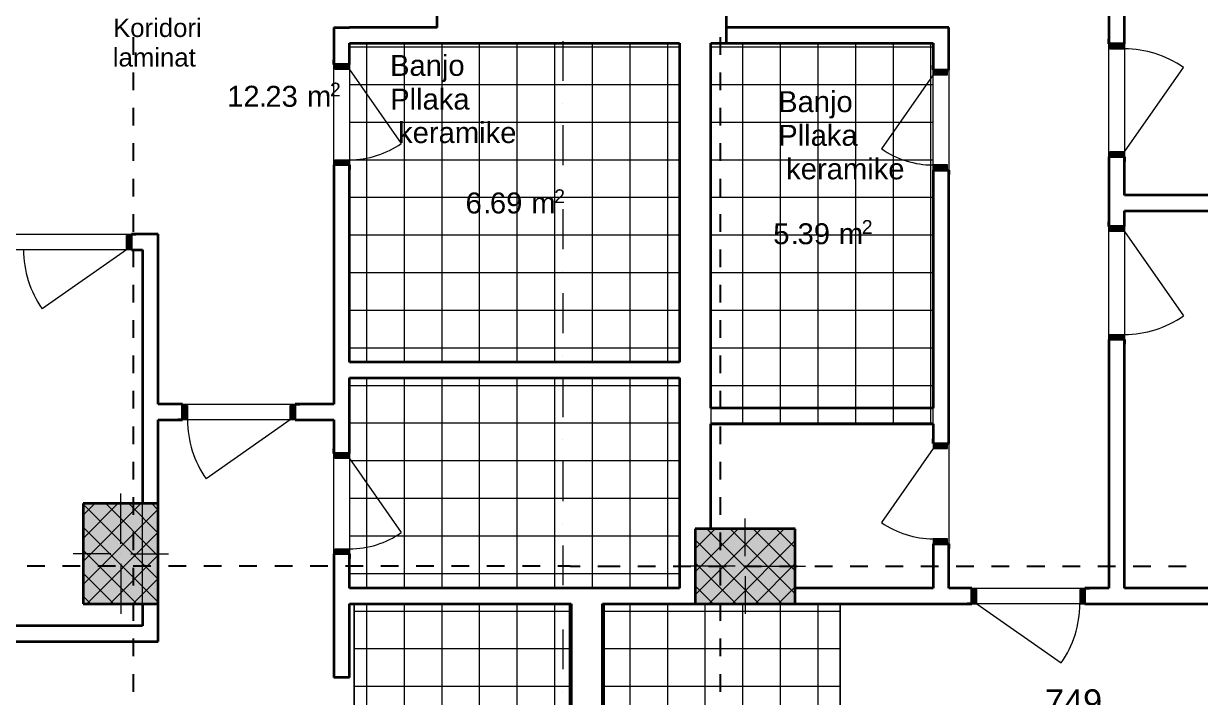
# Model space of a CAD drawing. Header units: centimetres. Extents: x -1402 to 3082, y -180 to 3169.
# Drawn here: x 811 to 1750, y 816 to 1354 of the extents above; entities that cross this region are included whole.
import ezdxf

# ---------------------------------------------------------------- set-up
doc = ezdxf.new("R2010")
doc.units = ezdxf.units.CM
for name, color, linetype, true_color in [('PDF_Annotation - Text', 7, 'Continuous', 0xa80f02), ('PDF_Geometry', 7, 'Continuous', 0x999999), ('PDF_Marker - Section', 7, 'Continuous', 0x80c2ff), ('PDF_Structural - Shear', 7, 'Continuous', 0xdf0000), ('PDF_Text', 7, 'Continuous', 0xa80f02)]:
    doc.layers.add(name, color=color, linetype=linetype, true_color=true_color)
doc.layers.add('PDF_Dimensioning - General', color=7, linetype='Continuous')
doc.layers.add('PDF_Structural - Bearing', color=7, linetype='Continuous')
doc.styles.add('PDF Arial', font='arial.ttf')

msp = doc.modelspace()

# ---------------------------------------------------------------- linework, layer by layer
at = {"layer": 'PDF_Geometry', "color": 7, "lineweight": 13}
for points in [[(1140.74, 1350.98), (1140.74, 1528.87)], [(1371.49, 1516.86), (1371.49, 1350.98)], [(1676.65, 903.57), (1676.65, 1516.86)], [(1689.15, 1516.86), (1689.15, 1217.22)], [(1058.2, 1350.98), (1140.74, 1350.98)], [(1058.2, 1050.46), (1058.2, 1350.98)], [(1371.49, 1350.98), (1549.08, 1350.98)], [(1549.08, 1350.98), (1549.08, 903.57)], [(1070.7, 1338.47), (1070.7, 1084.01)], [(1140.74, 1338.47), (1070.7, 1338.47)], [(1333.98, 1338.47), (1140.74, 1338.47)], [(1333.98, 1084.01), (1333.98, 1338.47)], [(1358.99, 1338.47), (1358.99, 1034.89)], [(1536.57, 1338.47), (1358.99, 1338.47)], [(1536.57, 1034.89), (1536.57, 1338.47)], [(1689.15, 1217.22), (2171.92, 1217.22)], [(2171.92, 1204.71), (1689.15, 1204.71)], [(1689.15, 1204.71), (1689.15, 903.57)], [(772.68, 1186.21), (905.62, 1186.21)], [(905.62, 1186.21), (918.13, 1186.21)], [(918.13, 1186.21), (918.13, 1050.46)], [(905.62, 1173.7), (470.03, 1173.7)], [(905.62, 873.56), (905.62, 1173.7)], [(1070.7, 1084.01), (1333.98, 1084.01)], [(1333.98, 1071.51), (1070.7, 1071.51)], [(1070.7, 1071.51), (1070.7, 903.57)], [(1333.98, 903.57), (1333.98, 1071.51)], [(918.13, 1050.46), (1058.2, 1050.46)], [(918.13, 1037.96), (918.13, 861.05)], [(1058.2, 1037.96), (918.13, 1037.96)], [(1058.2, 832.4), (1058.2, 1037.96)], [(1358.99, 1034.89), (1536.57, 1034.89)], [(1070.7, 903.57), (1260, 903.57)], [(1260, 903.57), (1333.98, 903.57)], [(1549.08, 903.57), (1676.65, 903.57)], [(1689.15, 903.57), (2171.92, 903.57)], [(1070.7, 891.06), (1070.7, 832.4)], [(1074.53, 891.06), (1070.7, 891.06)], [(1074.53, 891.06), (1074.53, 441.15)], [(1246.29, 891.06), (1074.53, 891.06)], [(1074.53, 441.15), (1074.53, 891.06)], [(1246.29, 441.15), (1246.29, 891.06)], [(1246.29, 891.06), (1246.29, 441.15)], [(1247.49, 891.06), (1246.29, 891.06)], [(1247.49, 440.86), (1247.49, 891.06)], [(1273.83, 891.06), (1272.5, 891.06)], [(1272.5, 891.06), (1272.5, 440.86)], [(1273.83, 891.06), (1273.83, 441.15)], [(1462.35, 891.06), (1273.83, 891.06)], [(1273.83, 441.15), (1273.83, 891.06)], [(1462.35, 441.15), (1462.35, 891.06)], [(1462.35, 891.06), (1462.35, 441.15)], [(2021.93, 891.06), (1462.35, 891.06)], [(470.03, 873.56), (905.62, 873.56)], [(918.13, 861.05), (319.96, 861.05)], [(1070.7, 832.4), (1058.2, 832.4)]]:
    msp.add_lwpolyline(points, dxfattribs=at)
at = {"layer": 'PDF_Geometry', "lineweight": 13}
for points in [[(1070.7, 1335.6), (1333.98, 1335.6)], [(1084.54, 1084.01), (1084.54, 1338.47)], [(1114.56, 1084.01), (1114.56, 1338.47)], [(1144.57, 1084.01), (1144.57, 1338.47)], [(1174.59, 1084.01), (1174.59, 1338.47)], [(1204.6, 1084.01), (1204.6, 1338.47)], [(1234.62, 1084.01), (1234.62, 1338.47)], [(1264.63, 1084.01), (1264.63, 1338.47)], [(1294.65, 1084.01), (1294.65, 1338.47)], [(1324.66, 1084.01), (1324.66, 1338.47)], [(1358.99, 1335.6), (1536.57, 1335.6)], [(1384.69, 1034.89), (1384.69, 1338.47)], [(1414.7, 1034.89), (1414.7, 1338.47)], [(1444.72, 1034.89), (1444.72, 1338.47)], [(1474.73, 1034.89), (1474.73, 1338.47)], [(1504.75, 1034.89), (1504.75, 1338.47)], [(1534.76, 1034.89), (1534.76, 1338.47)], [(1070.7, 1305.58), (1333.98, 1305.58)], [(1358.99, 1305.58), (1536.57, 1305.58)], [(1070.7, 1275.57), (1333.98, 1275.57)], [(1358.99, 1275.57), (1536.57, 1275.57)], [(1070.7, 1245.56), (1333.98, 1245.56)], [(1358.99, 1245.56), (1536.57, 1245.56)], [(1070.7, 1215.54), (1333.98, 1215.54)], [(1358.99, 1215.54), (1536.57, 1215.54)], [(1070.7, 1185.53), (1333.98, 1185.53)], [(1358.99, 1185.53), (1536.57, 1185.53)], [(1070.7, 1155.51), (1333.98, 1155.51)], [(1358.99, 1155.51), (1536.57, 1155.51)], [(1070.7, 1125.5), (1333.98, 1125.5)], [(1358.99, 1125.5), (1536.57, 1125.5)], [(1070.7, 1095.48), (1333.98, 1095.48)], [(1358.99, 1095.48), (1536.57, 1095.48)], [(1084.54, 903.57), (1084.54, 1071.51)], [(1114.56, 903.57), (1114.56, 1071.51)], [(1144.57, 903.57), (1144.57, 1071.51)], [(1174.59, 903.57), (1174.59, 1071.51)], [(1204.6, 903.57), (1204.6, 1071.51)], [(1234.62, 903.57), (1234.62, 1071.51)], [(1264.63, 903.57), (1264.63, 1071.51)], [(1294.65, 903.57), (1294.65, 1071.51)], [(1324.66, 903.57), (1324.66, 1071.51)], [(1070.7, 1065.47), (1333.98, 1065.47)], [(1358.99, 1065.47), (1536.57, 1065.47)], [(1070.7, 1035.45), (1333.98, 1035.45)], [(1358.99, 1035.45), (1536.57, 1035.45)], [(1070.7, 1005.44), (1333.98, 1005.44)], [(1070.7, 975.43), (1333.98, 975.43)], [(1070.7, 945.41), (1333.98, 945.41)], [(1070.7, 915.4), (1333.98, 915.4)], [(1074.53, 885.38), (1246.29, 885.38)], [(1084.54, 441.15), (1084.54, 891.06)], [(1114.56, 441.15), (1114.56, 891.06)], [(1144.57, 441.15), (1144.57, 891.06)], [(1174.59, 441.15), (1174.59, 891.06)], [(1204.6, 441.15), (1204.6, 891.06)], [(1234.62, 441.15), (1234.62, 891.06)], [(1273.83, 885.38), (1462.35, 885.38)], [(1294.65, 441.15), (1294.65, 891.06)], [(1324.66, 441.15), (1324.66, 891.06)], [(1354.67, 441.15), (1354.67, 891.06)], [(1384.69, 441.15), (1384.69, 891.06)], [(1414.7, 441.15), (1414.7, 891.06)], [(1444.72, 441.15), (1444.72, 891.06)], [(1074.53, 855.37), (1246.29, 855.37)], [(1273.83, 855.37), (1462.35, 855.37)], [(1074.53, 825.35), (1246.29, 825.35)], [(1273.83, 825.35), (1462.35, 825.35)]]:
    msp.add_lwpolyline(points, dxfattribs=at)
at = {"layer": 'PDF_Marker - Section', "lineweight": 18}
for points in [[(1240.87, 1340.15), (1240.87, 1308.38)], [(1240.87, 1290.74), (1240.87, 1290.74)], [(1240.87, 1273.09), (1240.87, 1241.32)], [(1240.87, 1223.67), (1240.87, 1223.67)], [(1240.87, 1206.03), (1240.87, 1174.26)], [(1240.87, 1156.62), (1240.87, 1156.62)], [(1240.87, 1138.97), (1240.87, 1107.21)], [(1240.87, 1089.56), (1240.87, 1089.56)], [(1240.87, 1071.91), (1240.87, 1040.14)], [(1240.87, 1022.49), (1240.87, 1022.49)], [(1240.87, 1004.85), (1240.87, 973.08)], [(1240.87, 955.44), (1240.87, 955.44)], [(1240.87, 937.79), (1240.87, 906.03)], [(1240.87, 888.38), (1240.87, 888.38)], [(1240.87, 870.73), (1240.87, 838.96)], [(1240.87, 821.32), (1240.87, 821.32)]]:
    msp.add_lwpolyline(points, dxfattribs=at)
at = {"layer": 'PDF_Structural - Bearing', "lineweight": 35}
for points in [[(1676.65, 1516.86), (1676.65, 1337.99)], [(1689.15, 1337.99), (1689.15, 1516.86)], [(1371.49, 1338.47), (1371.49, 1377.24)], [(1140.74, 1350.98), (1140.74, 1363.49)], [(1058.2, 1350.98), (1058.2, 1321.5)], [(1058.2, 1350.98), (1070.7, 1350.98)], [(1140.74, 1350.98), (1070.7, 1350.98)], [(1536.57, 1350.98), (1371.49, 1350.98)], [(1371.49, 1338.47), (1371.49, 1350.98)], [(1549.08, 1350.98), (1536.57, 1350.98)], [(1549.08, 1317.38), (1549.08, 1350.98)], [(1070.7, 1321.5), (1070.7, 1338.47)], [(1070.7, 1338.47), (1140.74, 1338.47)], [(1140.74, 1338.47), (1333.98, 1338.47)], [(1333.98, 1338.47), (1333.98, 1084.01)], [(1358.99, 1338.47), (1371.49, 1338.47)], [(1358.99, 1047.39), (1358.99, 1338.47)], [(1371.49, 1338.47), (1536.57, 1338.47)], [(1536.57, 1338.47), (1536.57, 1317.38)], [(1676.65, 1337.99), (1676.65, 1341.7)], [(1676.65, 1337.99), (1676.65, 1341.7)], [(1676.65, 1337.99), (1676.65, 1341.7)], [(1677.64, 1337.99), (1676.65, 1337.99)], [(1677.64, 1337.99), (1676.65, 1337.99)], [(1677.64, 1337.99), (1676.65, 1337.99)], [(1689.15, 1337.99), (1677.64, 1337.99)], [(1689.15, 1337.99), (1677.64, 1337.99)], [(1689.15, 1337.99), (1677.64, 1337.99)], [(1689.15, 1337.99), (1689.15, 1341.7)], [(1689.15, 1337.99), (1689.15, 1341.7)], [(1689.15, 1337.99), (1689.15, 1341.7)], [(1058.2, 1321.5), (1058.2, 1325.21)], [(1058.2, 1321.5), (1058.2, 1325.21)], [(1058.2, 1321.5), (1058.2, 1325.21)], [(1070.7, 1321.5), (1070.7, 1325.21)], [(1070.7, 1321.5), (1070.7, 1325.21)], [(1070.7, 1321.5), (1070.7, 1325.21)], [(1059.2, 1321.5), (1058.2, 1321.5)], [(1059.2, 1321.5), (1058.2, 1321.5)], [(1059.2, 1321.5), (1058.2, 1321.5)], [(1070.7, 1321.5), (1059.2, 1321.5)], [(1070.7, 1321.5), (1059.2, 1321.5)], [(1070.7, 1321.5), (1059.2, 1321.5)], [(1536.57, 1317.38), (1536.57, 1321.08)], [(1536.57, 1317.38), (1536.57, 1321.08)], [(1536.57, 1317.38), (1536.57, 1321.08)], [(1536.57, 1317.38), (1548.08, 1317.38)], [(1536.57, 1317.38), (1548.08, 1317.38)], [(1536.57, 1317.38), (1548.08, 1317.38)], [(1548.08, 1317.38), (1549.08, 1317.38)], [(1548.08, 1317.38), (1549.08, 1317.38)], [(1548.08, 1317.38), (1549.08, 1317.38)], [(1549.08, 1317.38), (1549.08, 1321.08)], [(1549.08, 1317.38), (1549.08, 1321.08)], [(1549.08, 1317.38), (1549.08, 1321.08)], [(1058.2, 1241.47), (1058.2, 1237.76)], [(1059.2, 1241.47), (1058.2, 1241.47)], [(1058.2, 1241.47), (1058.2, 1050.46)], [(1059.2, 1241.47), (1058.2, 1241.47)], [(1059.2, 1241.47), (1058.2, 1241.47)], [(1058.2, 1241.47), (1058.2, 1237.76)], [(1058.2, 1241.47), (1058.2, 1237.76)], [(1070.7, 1241.47), (1059.2, 1241.47)], [(1070.7, 1241.47), (1059.2, 1241.47)], [(1070.7, 1241.47), (1059.2, 1241.47)], [(1070.7, 1241.47), (1070.7, 1237.76)], [(1070.7, 1084.01), (1070.7, 1241.47)], [(1070.7, 1241.47), (1070.7, 1237.76)], [(1070.7, 1241.47), (1070.7, 1237.76)], [(1676.65, 1247.95), (1676.65, 1244.25)], [(1677.64, 1247.95), (1676.65, 1247.95)], [(1676.65, 1247.95), (1676.65, 1192.15)], [(1677.64, 1247.95), (1676.65, 1247.95)], [(1677.64, 1247.95), (1676.65, 1247.95)], [(1676.65, 1247.95), (1676.65, 1244.25)], [(1676.65, 1247.95), (1676.65, 1244.25)], [(1689.15, 1247.95), (1677.64, 1247.95)], [(1689.15, 1247.95), (1677.64, 1247.95)], [(1689.15, 1247.95), (1677.64, 1247.95)], [(1689.15, 1247.95), (1689.15, 1244.25)], [(1689.15, 1217.22), (1689.15, 1247.95)], [(1689.15, 1247.95), (1689.15, 1244.25)], [(1689.15, 1247.95), (1689.15, 1244.25)], [(1536.57, 1237.34), (1536.57, 1233.64)], [(1536.57, 1237.34), (1548.08, 1237.34)], [(1536.57, 1237.34), (1536.57, 1047.39)], [(1536.57, 1237.34), (1548.08, 1237.34)], [(1536.57, 1237.34), (1548.08, 1237.34)], [(1536.57, 1237.34), (1536.57, 1233.64)], [(1536.57, 1237.34), (1536.57, 1233.64)], [(1548.08, 1237.34), (1549.08, 1237.34)], [(1548.08, 1237.34), (1549.08, 1237.34)], [(1548.08, 1237.34), (1549.08, 1237.34)], [(1549.08, 1237.34), (1549.08, 1233.64)], [(1549.08, 1019.1), (1549.08, 1237.34)], [(1549.08, 1237.34), (1549.08, 1233.64)], [(1549.08, 1237.34), (1549.08, 1233.64)], [(2171.92, 1217.22), (1689.15, 1217.22)], [(1689.15, 1192.15), (1689.15, 1204.71)], [(1689.15, 1204.71), (2171.92, 1204.71)], [(1676.65, 1192.15), (1676.65, 1195.86)], [(1676.65, 1192.15), (1676.65, 1195.86)], [(1676.65, 1192.15), (1676.65, 1195.86)], [(1689.15, 1192.15), (1689.15, 1195.86)], [(1689.15, 1192.15), (1689.15, 1195.86)], [(1689.15, 1192.15), (1689.15, 1195.86)], [(896.6, 1186.21), (900.3, 1186.21)], [(896.6, 1185.2), (896.6, 1186.21)], [(905.62, 1186.21), (896.6, 1186.21)], [(896.6, 1185.2), (896.6, 1186.21)], [(896.6, 1185.2), (896.6, 1186.21)], [(896.6, 1186.21), (900.3, 1186.21)], [(896.6, 1186.21), (900.3, 1186.21)], [(896.6, 1173.7), (896.6, 1185.2)], [(896.6, 1173.7), (896.6, 1185.2)], [(896.6, 1173.7), (896.6, 1185.2)], [(918.13, 1186.21), (905.62, 1186.21)], [(918.13, 1050.46), (918.13, 1186.21)], [(1677.64, 1192.15), (1676.65, 1192.15)], [(1677.64, 1192.15), (1676.65, 1192.15)], [(1677.64, 1192.15), (1676.65, 1192.15)], [(1689.15, 1192.15), (1677.64, 1192.15)], [(1689.15, 1192.15), (1677.64, 1192.15)], [(1689.15, 1192.15), (1677.64, 1192.15)], [(896.6, 1173.7), (900.3, 1173.7)], [(896.6, 1173.7), (905.62, 1173.7)], [(896.6, 1173.7), (900.3, 1173.7)], [(896.6, 1173.7), (900.3, 1173.7)], [(905.62, 1173.7), (905.62, 971.1)], [(1676.65, 1102.11), (1676.65, 1098.41)], [(1677.64, 1102.11), (1676.65, 1102.11)], [(1676.65, 1102.11), (1676.65, 903.57)], [(1677.64, 1102.11), (1676.65, 1102.11)], [(1677.64, 1102.11), (1676.65, 1102.11)], [(1676.65, 1102.11), (1676.65, 1098.41)], [(1676.65, 1102.11), (1676.65, 1098.41)], [(1689.15, 1102.11), (1677.64, 1102.11)], [(1689.15, 1102.11), (1677.64, 1102.11)], [(1689.15, 1102.11), (1677.64, 1102.11)], [(1689.15, 1102.11), (1689.15, 1098.41)], [(1689.15, 903.57), (1689.15, 1102.11)], [(1689.15, 1102.11), (1689.15, 1098.41)], [(1689.15, 1102.11), (1689.15, 1098.41)], [(1333.98, 1084.01), (1070.7, 1084.01)], [(1070.7, 1011.01), (1070.7, 1071.51)], [(1070.7, 1071.51), (1333.98, 1071.51)], [(1333.98, 1071.51), (1333.98, 903.57)], [(937.39, 1050.46), (918.13, 1050.46)], [(937.39, 1050.46), (933.69, 1050.46)], [(937.39, 1050.46), (933.69, 1050.46)], [(937.39, 1050.46), (933.69, 1050.46)], [(937.39, 1049.46), (937.39, 1050.46)], [(937.39, 1049.46), (937.39, 1050.46)], [(937.39, 1049.46), (937.39, 1050.46)], [(937.39, 1037.96), (937.39, 1049.46)], [(937.39, 1037.96), (937.39, 1049.46)], [(937.39, 1037.96), (937.39, 1049.46)], [(1027.43, 1050.46), (1031.13, 1050.46)], [(1027.43, 1049.46), (1027.43, 1050.46)], [(1058.2, 1050.46), (1027.43, 1050.46)], [(1027.43, 1049.46), (1027.43, 1050.46)], [(1027.43, 1049.46), (1027.43, 1050.46)], [(1027.43, 1050.46), (1031.13, 1050.46)], [(1027.43, 1050.46), (1031.13, 1050.46)], [(1027.43, 1037.96), (1027.43, 1049.46)], [(1027.43, 1037.96), (1027.43, 1049.46)], [(1027.43, 1037.96), (1027.43, 1049.46)], [(1536.57, 1047.39), (1358.99, 1047.39)], [(918.13, 1037.96), (937.39, 1037.96)], [(918.13, 971.1), (918.13, 1037.96)], [(937.39, 1037.96), (933.69, 1037.96)], [(937.39, 1037.96), (933.69, 1037.96)], [(937.39, 1037.96), (933.69, 1037.96)], [(1027.43, 1037.96), (1031.13, 1037.96)], [(1027.43, 1037.96), (1058.2, 1037.96)], [(1027.43, 1037.96), (1031.13, 1037.96)], [(1027.43, 1037.96), (1031.13, 1037.96)], [(1058.2, 1037.96), (1058.2, 1011.01)], [(1358.99, 1034.89), (1536.57, 1034.89)], [(1358.99, 951.09), (1358.99, 1034.89)], [(1536.57, 1034.89), (1536.57, 1019.1)], [(1058.2, 1011.01), (1058.2, 1014.71)], [(1058.2, 1011.01), (1058.2, 1014.71)], [(1058.2, 1011.01), (1058.2, 1014.71)], [(1070.7, 1011.01), (1070.7, 1014.71)], [(1070.7, 1011.01), (1070.7, 1014.71)], [(1070.7, 1011.01), (1070.7, 1014.71)], [(1536.57, 1019.1), (1536.57, 1022.79)], [(1536.57, 1019.1), (1536.57, 1022.79)], [(1536.57, 1019.1), (1536.57, 1022.79)], [(1536.57, 1019.1), (1548.08, 1019.1)], [(1536.57, 1019.1), (1548.08, 1019.1)], [(1536.57, 1019.1), (1548.08, 1019.1)], [(1548.08, 1019.1), (1549.08, 1019.1)], [(1548.08, 1019.1), (1549.08, 1019.1)], [(1548.08, 1019.1), (1549.08, 1019.1)], [(1549.08, 1019.1), (1549.08, 1022.79)], [(1549.08, 1019.1), (1549.08, 1022.79)], [(1549.08, 1019.1), (1549.08, 1022.79)], [(1059.2, 1011.01), (1058.2, 1011.01)], [(1059.2, 1011.01), (1058.2, 1011.01)], [(1059.2, 1011.01), (1058.2, 1011.01)], [(1070.7, 1011.01), (1059.2, 1011.01)], [(1070.7, 1011.01), (1059.2, 1011.01)], [(1070.7, 1011.01), (1059.2, 1011.01)], [(918.13, 971.1), (858.1, 971.1)], [(858.1, 971.1), (858.1, 891.06)], [(918.13, 891.06), (918.13, 971.1)], [(1426.52, 951.09), (1346.49, 951.09)], [(1346.49, 951.09), (1346.49, 891.06)], [(1426.52, 891.06), (1426.52, 951.09)], [(1058.2, 930.97), (1058.2, 927.27)], [(1059.2, 930.97), (1058.2, 930.97)], [(1058.2, 930.97), (1058.2, 832.4)], [(1059.2, 930.97), (1058.2, 930.97)], [(1059.2, 930.97), (1058.2, 930.97)], [(1058.2, 930.97), (1058.2, 927.27)], [(1058.2, 930.97), (1058.2, 927.27)], [(1070.7, 930.97), (1059.2, 930.97)], [(1070.7, 930.97), (1059.2, 930.97)], [(1070.7, 930.97), (1059.2, 930.97)], [(1070.7, 930.97), (1070.7, 927.27)], [(1070.7, 903.57), (1070.7, 930.97)], [(1070.7, 930.97), (1070.7, 927.27)], [(1070.7, 930.97), (1070.7, 927.27)], [(1536.57, 939.05), (1536.57, 935.36)], [(1536.57, 939.05), (1548.08, 939.05)], [(1536.57, 939.05), (1536.57, 903.57)], [(1536.57, 939.05), (1548.08, 939.05)], [(1536.57, 939.05), (1548.08, 939.05)], [(1536.57, 939.05), (1536.57, 935.36)], [(1536.57, 939.05), (1536.57, 935.36)], [(1548.08, 939.05), (1549.08, 939.05)], [(1548.08, 939.05), (1549.08, 939.05)], [(1548.08, 939.05), (1549.08, 939.05)], [(1549.08, 939.05), (1549.08, 935.36)], [(1549.08, 903.57), (1549.08, 939.05)], [(1549.08, 939.05), (1549.08, 935.36)], [(1549.08, 939.05), (1549.08, 935.36)], [(1247.49, 903.57), (1070.7, 903.57)], [(1272.5, 903.57), (1247.49, 903.57)], [(1333.98, 903.57), (1272.5, 903.57)], [(1536.57, 903.57), (1426.52, 903.57)], [(1567.48, 903.57), (1549.08, 903.57)], [(1567.48, 903.57), (1563.78, 903.57)], [(1567.48, 903.57), (1563.78, 903.57)], [(1567.48, 903.57), (1563.78, 903.57)], [(1567.48, 902.57), (1567.48, 903.57)], [(1567.48, 902.57), (1567.48, 903.57)], [(1567.48, 902.57), (1567.48, 903.57)], [(1567.48, 891.06), (1567.48, 902.57)], [(1567.48, 891.06), (1567.48, 902.57)], [(1567.48, 891.06), (1567.48, 902.57)], [(1657.52, 903.57), (1661.22, 903.57)], [(1657.52, 902.57), (1657.52, 903.57)], [(1676.65, 903.57), (1657.52, 903.57)], [(1657.52, 902.57), (1657.52, 903.57)], [(1657.52, 902.57), (1657.52, 903.57)], [(1657.52, 903.57), (1661.22, 903.57)], [(1657.52, 903.57), (1661.22, 903.57)], [(1657.52, 891.06), (1657.52, 902.57)], [(1657.52, 891.06), (1657.52, 902.57)], [(1657.52, 891.06), (1657.52, 902.57)], [(1965.22, 903.57), (1689.15, 903.57)], [(858.1, 891.06), (918.13, 891.06)], [(905.62, 891.06), (905.62, 873.56)], [(918.13, 873.56), (918.13, 891.06)], [(1070.7, 891.06), (1247.49, 891.06)], [(1070.7, 832.4), (1070.7, 891.06)], [(1247.49, 891.06), (1247.49, 440.86)], [(1272.5, 440.86), (1272.5, 891.06)], [(1272.5, 891.06), (1346.49, 891.06)], [(1346.49, 891.06), (1426.52, 891.06)], [(1426.52, 891.06), (1567.48, 891.06)], [(1567.48, 891.06), (1563.78, 891.06)], [(1567.48, 891.06), (1563.78, 891.06)], [(1567.48, 891.06), (1563.78, 891.06)], [(1657.52, 891.06), (1661.22, 891.06)], [(1657.52, 891.06), (1965.22, 891.06)], [(1657.52, 891.06), (1661.22, 891.06)], [(1657.52, 891.06), (1661.22, 891.06)], [(905.62, 873.56), (470.03, 873.56)], [(918.13, 861.05), (918.13, 873.56)], [(319.96, 861.05), (918.13, 861.05)], [(1070.7, 832.4), (1058.2, 832.4)]]:
    msp.add_lwpolyline(points, dxfattribs=at)
at = {"layer": 'PDF_Structural - Bearing', "color": 30, "lineweight": 20, "true_color": 0xff6600}
for points in [[(1677.64, 1337.99), (1677.64, 1333.99)], [(1689.15, 1337.99), (1677.64, 1337.99)], [(1677.64, 1333.99), (1689.15, 1333.99)], [(1689.15, 1333.99), (1689.15, 1337.99)], [(1059.2, 1317.51), (1059.2, 1321.5)], [(1059.2, 1321.5), (1070.7, 1321.5)], [(1070.7, 1317.51), (1059.2, 1317.51)], [(1070.7, 1321.5), (1070.7, 1317.51)], [(1536.57, 1317.38), (1536.57, 1313.38)], [(1548.08, 1317.38), (1536.57, 1317.38)], [(1548.08, 1313.38), (1548.08, 1317.38)], [(1536.57, 1313.38), (1548.08, 1313.38)], [(1689.15, 1251.95), (1677.64, 1251.95)], [(1677.64, 1251.95), (1677.64, 1247.95)], [(1689.15, 1247.95), (1689.15, 1251.95)], [(1059.2, 1241.47), (1059.2, 1245.47)], [(1059.2, 1245.47), (1070.7, 1245.47)], [(1070.7, 1241.47), (1059.2, 1241.47)], [(1070.7, 1245.47), (1070.7, 1241.47)], [(1548.08, 1241.34), (1536.57, 1241.34)], [(1536.57, 1241.34), (1536.57, 1237.34)], [(1548.08, 1237.34), (1548.08, 1241.34)], [(1677.64, 1247.95), (1689.15, 1247.95)], [(1536.57, 1237.34), (1548.08, 1237.34)], [(892.6, 1173.7), (892.6, 1185.2)], [(892.6, 1185.2), (896.6, 1185.2)], [(896.6, 1185.2), (896.6, 1173.7)], [(1677.64, 1188.16), (1677.64, 1192.15)], [(1677.64, 1192.15), (1689.15, 1192.15)], [(1689.15, 1188.16), (1677.64, 1188.16)], [(1689.15, 1192.15), (1689.15, 1188.16)], [(896.6, 1173.7), (892.6, 1173.7)], [(1677.64, 1102.11), (1677.64, 1106.11)], [(1677.64, 1106.11), (1689.15, 1106.11)], [(1689.15, 1102.11), (1677.64, 1102.11)], [(1689.15, 1106.11), (1689.15, 1102.11)], [(937.39, 1049.46), (941.39, 1049.46)], [(937.39, 1037.96), (937.39, 1049.46)], [(941.39, 1049.46), (941.39, 1037.96)], [(1023.43, 1037.96), (1023.43, 1049.46)], [(1023.43, 1049.46), (1027.43, 1049.46)], [(1027.43, 1049.46), (1027.43, 1037.96)], [(941.39, 1037.96), (937.39, 1037.96)], [(1027.43, 1037.96), (1023.43, 1037.96)], [(1536.57, 1019.1), (1536.57, 1015.09)], [(1548.08, 1019.1), (1536.57, 1019.1)], [(1536.57, 1015.09), (1548.08, 1015.09)], [(1548.08, 1015.09), (1548.08, 1019.1)], [(1059.2, 1007.01), (1059.2, 1011.01)], [(1059.2, 1011.01), (1070.7, 1011.01)], [(1070.7, 1007.01), (1059.2, 1007.01)], [(1070.7, 1011.01), (1070.7, 1007.01)], [(1548.08, 943.06), (1536.57, 943.06)], [(1536.57, 943.06), (1536.57, 939.05)], [(1548.08, 939.05), (1548.08, 943.06)], [(1059.2, 930.97), (1059.2, 934.97)], [(1059.2, 934.97), (1070.7, 934.97)], [(1070.7, 930.97), (1059.2, 930.97)], [(1070.7, 934.97), (1070.7, 930.97)], [(1536.57, 939.05), (1548.08, 939.05)], [(1571.48, 902.57), (1567.48, 902.57)], [(1567.48, 902.57), (1567.48, 891.06)], [(1571.48, 891.06), (1571.48, 902.57)], [(1657.52, 902.57), (1653.52, 902.57)], [(1653.52, 902.57), (1653.52, 891.06)], [(1657.52, 891.06), (1657.52, 902.57)], [(1567.48, 891.06), (1571.48, 891.06)], [(1653.52, 891.06), (1657.52, 891.06)]]:
    msp.add_lwpolyline(points, dxfattribs=at)
at = {"layer": 'PDF_Structural - Bearing', "color": 30, "lineweight": 18, "true_color": 0xff6600}
for points in [[(1070.7, 1317.51), (1112.02, 1258.5)], [(1689.15, 1251.95), (1736.21, 1319.16)], [(1536.57, 1313.38), (1495.26, 1254.37)], [(1689.15, 1188.16), (1736.21, 1120.95)], [(892.6, 1173.7), (825.39, 1126.64)], [(1023.43, 1037.96), (956.23, 990.9)], [(1536.57, 1015.09), (1495.26, 956.08)], [(1070.7, 1007.01), (1112.02, 948)], [(1571.48, 891.06), (1638.68, 844.01)]]:
    msp.add_lwpolyline(points, dxfattribs=at)
at = {"layer": 'PDF_Structural - Bearing', "color": 1, "lineweight": 0}
for points in [[(888.12, 939.08), (888.12, 979.11)], [(1386.5, 929.08), (1386.5, 959.1)], [(880.11, 931.08), (850.1, 931.08)], [(888.12, 931.08), (888.12, 931.08)], [(896.12, 931.08), (926.13, 931.08)], [(888.12, 923.08), (888.12, 883.06)], [(1378.5, 921.08), (1338.48, 921.08)], [(1386.5, 921.08), (1386.5, 921.08)], [(1394.51, 921.08), (1434.52, 921.08)], [(1386.5, 913.07), (1386.5, 883.06)]]:
    msp.add_lwpolyline(points, dxfattribs=at)
at = {"layer": 'PDF_Structural - Bearing', "lineweight": 13}
for points in [[(858.1, 924.98), (904.22, 971.1)], [(858.1, 943.38), (885.83, 971.1)], [(858.1, 961.77), (867.43, 971.1)], [(918.13, 910.75), (858.1, 970.78)], [(918.13, 929.14), (876.17, 971.1)], [(918.13, 947.54), (894.57, 971.1)], [(918.13, 965.93), (912.96, 971.1)], [(858.1, 906.59), (918.13, 966.62)], [(918.13, 892.36), (858.1, 952.39)], [(1346.49, 898.34), (1399.23, 951.09)], [(1346.49, 916.74), (1380.84, 951.09)], [(1346.49, 935.13), (1362.44, 951.09)], [(1416.05, 891.06), (1356.02, 951.09)], [(1357.6, 891.06), (1417.63, 951.09)], [(1426.52, 898.99), (1374.42, 951.09)], [(1426.52, 917.38), (1392.81, 951.09)], [(1426.52, 935.77), (1411.2, 951.09)], [(860.97, 891.06), (918.13, 948.23)], [(1397.66, 891.06), (1346.49, 942.24)], [(1375.99, 891.06), (1426.52, 941.59)], [(901.03, 891.06), (858.1, 933.99)], [(879.36, 891.06), (918.13, 929.83)], [(1379.26, 891.06), (1346.49, 923.84)], [(1394.38, 891.06), (1426.52, 923.2)], [(882.64, 891.06), (858.1, 915.59)], [(897.76, 891.06), (918.13, 911.44)], [(1360.87, 891.06), (1346.49, 905.45)], [(1412.78, 891.06), (1426.52, 904.81)], [(864.24, 891.06), (858.1, 897.2)], [(916.15, 891.06), (918.13, 893.04)]]:
    msp.add_lwpolyline(points, dxfattribs=at)
at = {"layer": 'PDF_Structural - Bearing', "color": 30, "lineweight": 18, "true_color": 0xff6600}
for centre, radius, start, end in [((1689.14, 1251.92), 82.07, 55.01093, 89.99602), ((1070.72, 1317.48), 72, 269.9896, 305.00546), ((1536.58, 1313.38), 72.04, 234.9935, 269.99326), ((892.57, 1173.7), 82.02, 179.99706, 215.00747), ((1689.15, 1188.15), 82.03, 270.00079, 305.00513), ((1023.41, 1037.95), 82.02, 179.99669, 215.00698), ((1536.59, 1015.13), 72.08, 235.01061, 269.99029), ((1070.7, 1007.02), 72.05, 270.00202, 304.99504), ((1571.51, 891.06), 82.02, 324.99202, 359.99929)]:
    msp.add_arc(centre, radius, start, end, dxfattribs=at)
at = {"layer": 'PDF_Structural - Bearing', "color": 7, "true_color": 0xffffff, "transparency": 33554559}
for points in [[(1677.64, 1337.99), (1677.64, 1333.99), (1689.15, 1337.99), (1689.15, 1333.99)], [(1070.7, 1321.5), (1059.2, 1321.5), (1070.7, 1317.51), (1059.2, 1317.51)], [(1536.57, 1317.38), (1536.57, 1313.38), (1548.08, 1317.38), (1548.08, 1313.38)], [(1689.15, 1247.95), (1689.15, 1251.95), (1677.64, 1247.95), (1677.64, 1251.95)], [(1059.2, 1241.47), (1070.7, 1241.47), (1059.2, 1245.47), (1070.7, 1245.47)], [(1548.08, 1237.34), (1548.08, 1241.34), (1536.57, 1237.34), (1536.57, 1241.34)], [(896.6, 1173.7), (896.6, 1185.2), (892.6, 1173.7), (892.6, 1185.2)], [(1689.15, 1192.15), (1677.64, 1192.15), (1689.15, 1188.16), (1677.64, 1188.16)], [(1677.64, 1102.11), (1689.15, 1102.11), (1677.64, 1106.11), (1689.15, 1106.11)], [(937.39, 1049.46), (937.39, 1037.96), (941.39, 1049.46), (941.39, 1037.96)], [(1027.43, 1037.96), (1027.43, 1049.46), (1023.43, 1037.96), (1023.43, 1049.46)], [(1536.57, 1019.1), (1536.57, 1015.09), (1548.08, 1019.1), (1548.08, 1015.09)], [(1070.7, 1011.01), (1059.2, 1011.01), (1070.7, 1007.01), (1059.2, 1007.01)], [(918.13, 971.1), (918.13, 891.06), (858.1, 971.1), (858.1, 891.06)], [(1426.52, 891.06), (1346.49, 891.06), (1426.52, 951.09), (1346.49, 951.09)], [(1548.08, 939.05), (1548.08, 943.06), (1536.57, 939.05), (1536.57, 943.06)], [(1059.2, 930.97), (1070.7, 930.97), (1059.2, 934.97), (1070.7, 934.97)], [(1567.48, 891.06), (1571.48, 891.06), (1567.48, 902.57), (1571.48, 902.57)], [(1657.52, 902.57), (1653.52, 902.57), (1657.52, 891.06), (1653.52, 891.06)]]:
    msp.add_solid(points, dxfattribs=at)
at = {"layer": 'PDF_Structural - Shear', "lineweight": 25}
for points in [[(898.12, 1343.36), (898.12, 1329.24)], [(1366.49, 1343.36), (1366.49, 1329.24)], [(898.12, 1315.12), (898.12, 1301)], [(1366.49, 1315.12), (1366.49, 1301)], [(898.12, 1286.89), (898.12, 1272.77)], [(1366.49, 1286.89), (1366.49, 1272.77)], [(898.12, 1258.65), (898.12, 1244.54)], [(1366.49, 1258.65), (1366.49, 1244.54)], [(898.12, 1230.42), (898.12, 1216.3)], [(1366.49, 1230.42), (1366.49, 1216.3)], [(898.12, 1202.18), (898.12, 1188.06)], [(1366.49, 1202.18), (1366.49, 1188.06)], [(898.12, 1173.95), (898.12, 1159.83)], [(1366.49, 1173.95), (1366.49, 1159.83)], [(898.12, 1145.71), (898.12, 1131.59)], [(1366.49, 1145.71), (1366.49, 1131.59)], [(898.12, 1117.47), (898.12, 1103.35)], [(1366.49, 1117.47), (1366.49, 1103.35)], [(898.12, 1089.23), (898.12, 1075.12)], [(1366.49, 1089.23), (1366.49, 1075.12)], [(898.12, 1061), (898.12, 1046.88)], [(1366.49, 1061), (1366.49, 1046.88)], [(898.12, 1032.77), (898.12, 1018.65)], [(1366.49, 1032.77), (1366.49, 1018.65)], [(898.12, 1004.53), (898.12, 990.41)], [(1366.49, 1004.53), (1366.49, 990.41)], [(898.12, 976.3), (898.12, 962.18)], [(1366.49, 976.3), (1366.49, 962.18)], [(898.12, 948.06), (898.12, 933.94)], [(1366.49, 948.06), (1366.49, 933.94)], [(827.47, 921.08), (813.35, 921.08)], [(855.7, 921.08), (841.58, 921.08)], [(883.94, 921.08), (869.82, 921.08)], [(912.18, 921.08), (898.06, 921.08)], [(940.41, 921.08), (926.29, 921.08)], [(968.65, 921.08), (954.53, 921.08)], [(996.88, 921.08), (982.77, 921.08)], [(1025.12, 921.08), (1011, 921.08)], [(1053.35, 921.08), (1039.23, 921.08)], [(1081.59, 921.08), (1067.47, 921.08)], [(1109.82, 921.08), (1095.71, 921.08)], [(1138.06, 921.08), (1123.94, 921.08)], [(1166.3, 921.08), (1152.18, 921.08)], [(1194.54, 921.08), (1180.42, 921.08)], [(1222.77, 921.08), (1208.65, 921.08)], [(1246.88, 921.08), (1236.89, 921.08)], [(1246.88, 921.08), (1254.74, 921.08)], [(1246.88, 921.08), (1246.88, 921.08)], [(1246.88, 921.08), (1246.88, 921.08)], [(1268.86, 921.08), (1276.72, 921.08)], [(1276.72, 921.08), (1276.72, 921.08)], [(1276.72, 921.08), (1276.72, 921.08)], [(1276.72, 921.08), (1286.71, 921.08)], [(1300.83, 921.08), (1314.95, 921.08)], [(1329.07, 921.08), (1343.18, 921.08)], [(1357.3, 921.08), (1371.42, 921.08)], [(1385.54, 921.08), (1399.65, 921.08)], [(1413.77, 921.08), (1427.89, 921.08)], [(1442.01, 921.08), (1456.13, 921.08)], [(1470.24, 921.08), (1484.36, 921.08)], [(1498.48, 921.08), (1512.6, 921.08)], [(1526.72, 921.08), (1540.84, 921.08)], [(1554.95, 921.08), (1569.07, 921.08)], [(1583.19, 921.08), (1597.3, 921.08)], [(1611.42, 921.08), (1625.54, 921.08)], [(1639.66, 921.08), (1653.77, 921.08)], [(1667.89, 921.08), (1682.01, 921.08)], [(1696.13, 921.08), (1710.25, 921.08)], [(1724.37, 921.08), (1738.49, 921.08)], [(898.12, 919.82), (898.12, 905.7)], [(1366.49, 919.82), (1366.49, 905.7)], [(898.12, 891.59), (898.12, 877.47)], [(1366.49, 891.59), (1366.49, 877.47)], [(898.12, 863.35), (898.12, 849.23)], [(1366.49, 863.35), (1366.49, 849.23)], [(898.12, 835.11), (898.12, 821)], [(1366.49, 835.11), (1366.49, 821)]]:
    msp.add_lwpolyline(points, dxfattribs=at)

# ---------------------------------------------------------------- texts
at = {"layer": 'PDF_Annotation - Text', "attachment_point": 7, "style": 'PDF Arial'}
for s, insert, char_height in [('\\W0.997507;Koridori', (882.03, 1343.29), 14.7325), ('\\W0.998184;laminat', (881.82, 1319.7), 14.7325), ('\\W0.997649;Banjo', (1103.08, 1307.43), 16.6968), ('\\W0.997574;Pllaka', (1103.17, 1285.34), 16.6968), ('\\W0.997649;Banjo', (1412.81, 1278.51), 16.6968), ('\\W0.998750;keramike', (1109.45, 1258.62), 16.6968), ('\\W0.997574;Pllaka', (1412.9, 1256.42), 16.6968), ('\\W0.998750;keramike', (1419.18, 1229.69), 16.6968)]:
    msp.add_mtext(s, dxfattribs=dict(at, insert=insert, char_height=char_height))
at = {"layer": 'PDF_Dimensioning - General', "insert": (1625.74, 802.94), "char_height": 19.6434, "attachment_point": 7, "style": 'PDF Arial'}
msp.add_mtext('\\W0.997455;749', dxfattribs=at)
at = {"layer": 'PDF_Text', "attachment_point": 7, "style": 'PDF Arial'}
for s, insert, char_height in [('\\W1.001521;2', (1055.13, 1296.02), 11.0199), ('\\W0.999131;12', (973.06, 1287.86), 16.6968), ('\\W0.997861;23', (1003.58, 1287.56), 16.6968), ('\\W1.000269;m', (1036.76, 1287.86), 16.6968), ('\\W0.996394;.', (998.46, 1287.86), 16.6968), ('\\W1.001521;2', (1234.14, 1210.9), 11.0199), ('\\W0.999457;6', (1163.34, 1202.45), 16.6968), ('\\W0.998176;69', (1182.78, 1202.45), 16.6968), ('\\W1.000269;m', (1215.77, 1202.73), 16.6968), ('\\W0.996394;.', (1177.47, 1202.73), 16.6968), ('\\W1.002584;5', (1408.87, 1177.9), 16.6968), ('\\W0.999245;39', (1428.31, 1177.89), 16.6968), ('\\W1.001521;2', (1479.58, 1186.34), 11.0199), ('\\W1.000269;m', (1461.21, 1178.19), 16.6968), ('\\W0.996394;.', (1422.93, 1178.19), 16.6968)]:
    msp.add_mtext(s, dxfattribs=dict(at, insert=insert, char_height=char_height))

doc.saveas('drawing.dxf')
